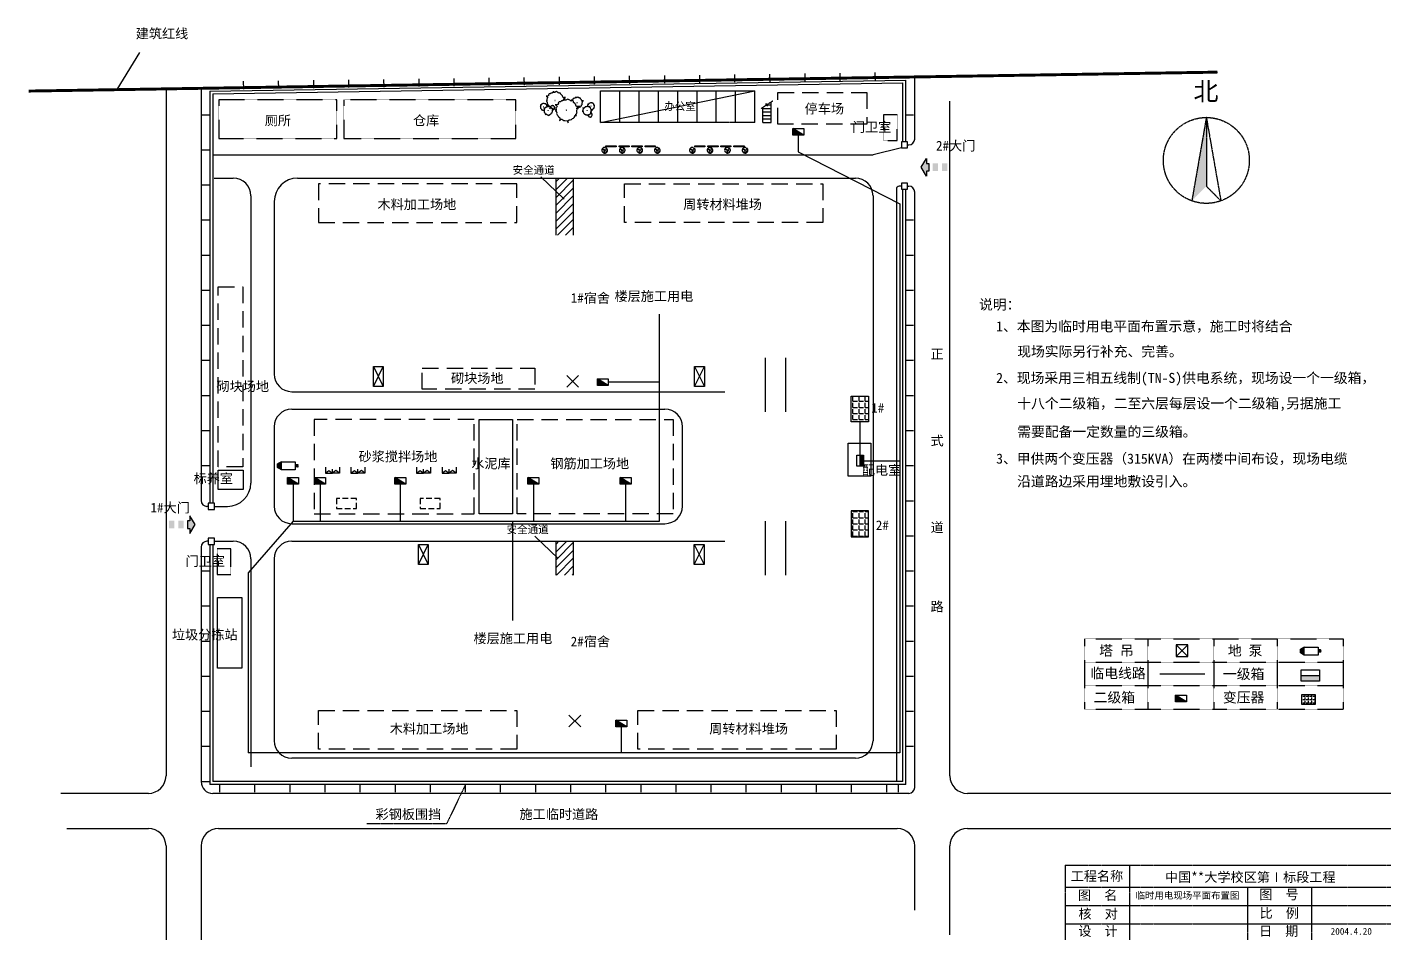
# Model space of a CAD drawing. Extents: x -583905 to 1065231, y 80891 to 497838.
# Drawn here: x 832133 to 1065231, y 80891 to 236920 of the extents above; entities that cross this region are included whole.
import ezdxf

# ---------------------------------------------------------------- set-up
doc = ezdxf.new("R2010")
doc.units = 0
for name, pattern in [('CENTER', [50.8, 31.75, -6.35, 6.35, -6.35]), ('DASHED', [19.05, 12.7, -6.35]), ('DASHED2', [9.525, 6.35, -3.175])]:
    doc.linetypes.add(name, pattern=pattern)
doc.layers.get('0').update_dxf_attribs({"linetype": 'CONTINUOUS'})
for name, color, linetype in [('LAYER3', 3, 'CONTINUOUS'), ('LUNKUO', 6, 'CONTINUOUS'), ('临电', 6, '电线'), ('周边', 7, 'CONTINUOUS'), ('围墙', 7, 'CONTINUOUS'), ('堆场', 7, 'DASHED'), ('塔吊机械', 1, 'CONTINUOUS'), ('墙基线', 7, 'CONTINUOUS'), ('拟建', 7, 'CONTINUOUS'), ('机械', 1, 'CONTINUOUS'), ('柱', 1, 'CONTINUOUS'), ('标注', 7, 'CONTINUOUS'), ('绿化', 3, 'CONTINUOUS'), ('道路', 8, 'CONTINUOUS')]:
    doc.layers.add(name, color=color, linetype=linetype)
doc.styles.add('文字', font='SimSun.ttf')
doc.linetypes.add('电线', pattern='A,0.5,-0.2,["V",STANDARD,S=0.1,R=0,X=-0.01,Y=-0.05],-0.25', length=0.95)
pattern_1 = [(0, (44983.1, -1137769.5), (0, 1047.75), [762, -285.75]), (90, (44983.1, -1137769.5), (-1047.75, 6e-14), [762, -285.75])]
pattern_2 = [(45, (389205.8, -1137769.5), (-673.5192, 673.5192), [])]

# ---------------------------------------------------------------- blocks, each defined once
blk = doc.blocks.new('A$C466C0C2C')
at = {"layer": '机械'}
for p, q in [((0, 619), (250, 619)), ((0, 520), (250, 520)), ((83, 619), (83, 520)), ((100, 724), (422, 724)), ((100, 415), (422, 415)), ((250, 619), (250, 520)), ((422, 1139), (2397, 1139)), ((422, 0), (422, 1139)), ((2397, 0), (422, 0)), ((2397, 1139), (2937, 827)), ((2397, 1139), (2397, 0)), ((2397, 1139), (2397, 0)), ((2397, 0), (2937, 312)), ((2515, 1071), (2515, 68)), ((2617, 1012), (2617, 127)), ((2726, 949), (2726, 190)), ((2836, 885), (2836, 253)), ((2937, 827), (2937, 312))]:
    blk.add_line(p, q, dxfattribs=at)
for centre, start, end in [((100, 624), 90, 180), ((100, 515), 180, 270)]:
    blk.add_arc(centre, 100, start, end, dxfattribs=at)
blk = doc.blocks.new('A$C09D66538')
at = {"layer": '柱', "xscale": 1.5, "yscale": 1.5, "zscale": 1.5}
blk.add_blockref('A$C466C0C2C', (0, 0), dxfattribs=at)
blk = doc.blocks.new('A$C163C7220')
at = {"layer": 'LUNKUO', "ltscale": 2, "rotation": 359.999990026076}
blk.add_blockref('A$C09D66538', (0, 0), dxfattribs=at)
blk = doc.blocks.new('A$C3C6C44F6')
at = {"layer": '周边'}
h = blk.add_hatch(color=256, dxfattribs=at)
h.paths.add_polyline_path([(1986, 828), (786, 828), (786, 0), (1986, 0)])
h.paths.add_polyline_path([(786, 2266), (786, 1438), (1986, 1438), (1986, 2266)])
h.paths.add_polyline_path([(1986, 2844), (1986, 3244), (2771, 3244), (1386, 4044), (0, 3244), (786, 3244), (786, 2844)])
at = {"layer": '周边', "linetype": 'CONTINUOUS'}
blk.add_lwpolyline([(1986, 3244), (1986, 2844), (786, 2844), (786, 3244), (0, 3244), (1386, 4044), (2771, 3244), (1986, 3244)], dxfattribs=at)
blk = doc.blocks.new('A$C7AB25CB9')
at = {"layer": 'LAYER3'}
for p, q in [((42, 1205), (807, 1177)), ((807, 1177), (99, 1328)), ((994, 266), (219, 274)), ((445, 91), (994, 266)), ((1105, 1773), (1462, 1084)), ((1590, 617), (1120, 0)), ((1287, 60), (1590, 617)), ((1462, 1084), (1415, 1636))]:
    blk.add_line(p, q, dxfattribs=at)
blk.add_circle((924, 873), 200, dxfattribs=at)
for start, end in [(159.4395, 222.05005), (76.77535, 150.94372), (240.41806, 284.14241), (295.3565, 55.35439)]:
    blk.add_arc((897, 885), 913, start, end, dxfattribs=at)
blk = doc.blocks.new('CLUMP_OF_TREES_OR_BUSHES_-')
for points in [[(-10.993, 56.487), (-9.228, 58.426), (-10.144, 63.512), (-8.923, 67.033), (-3.43, 69.772), (2.673, 72.119), (-2.82, 71.728), (-10.449, 71.728), (-13.195, 74.075), (-13.806, 83.073), (-16.857, 86.594), (-22.045, 92.071), (-22.961, 94.81), (-22.656, 98.722), (-28.759, 100.678), (-31.811, 99.113), (-35.472, 101.461), (-45.543, 109.676), (-49.815, 108.503), (-55.308, 106.155), (-59.58, 106.938), (-60.801, 113.98), (-63.242, 104.982), (-67.209, 106.938), (-70.872, 104.59), (-74.839, 104.982), (-80.637, 101.461), (-86.435, 101.069), (-90.402, 97.548), (-90.402, 94.419), (-93.454, 90.898), (-98.947, 90.115), (-105.66, 90.115), (-101.083, 87.768), (-98.031, 82.682), (-100.778, 77.596), (-103.829, 74.466), (-103.219, 69.772), (-104.134, 65.077), (-108.102, 62.73), (-104.439, 60.774), (-102.609, 55.297), (-103.829, 50.211), (-102.303, 44.342), (-98.947, 41.995), (-98.031, 38.865), (-98.031, 34.953), (-93.148, 32.606), (-90.707, 29.476), (-91.317, 22.434), (-93.454, 17.348), (-89.487, 21.26), (-85.519, 23.999), (-82.468, 23.216), (-78.806, 19.304), (-74.228, 15.783), (-69.956, 15.392), (-59.886, 12.653), (-58.254, 7.074)], [(59.448, 5.262), (60.936, 4.858), (62.652, -1.011), (63.415, 4.858), (64.178, 5.836), (66.848, 6.814), (69.709, 6.569), (73.905, 7.792), (76.385, 9.748), (79.627, 10.237), (81.153, 12.438), (84.014, 15.127), (84.205, 17.084), (85.158, 17.573), (88.591, 16.839), (85.73, 20.262), (88.591, 20.751), (89.545, 21.974), (90.689, 24.174), (91.452, 24.663), (90.499, 25.886), (91.261, 31.999), (92.596, 33.466), (92.024, 36.645), (92.787, 38.845), (96.22, 40.557), (100.035, 42.024), (96.602, 41.779), (91.834, 41.779), (90.117, 43.246), (89.736, 48.871), (87.828, 51.071), (84.586, 54.494), (84.014, 56.206), (84.205, 58.651), (80.39, 59.873), (78.483, 58.895), (76.194, 60.362), (69.9, 65.497), (67.23, 64.764), (63.797, 63.297), (61.126, 63.786), (60.364, 68.187), (58.838, 62.563), (56.358, 63.786), (54.07, 62.319), (51.59, 62.563), (47.966, 60.362), (44.343, 60.118), (41.863, 57.917), (41.863, 55.961), (39.956, 53.761), (36.523, 53.272), (32.327, 53.272), (35.187, 51.805), (36.641, 49.381)]]:
    blk.add_lwpolyline(points)
for points in [[(-4.577, 66.508), (-7.629, 55.261), (-12.588, 57.706), (-17.166, 54.772), (-22.125, 55.261), (-29.372, 50.86), (-36.62, 50.371), (-41.579, 45.969), (-41.579, 42.057), (-45.393, 37.656), (-52.259, 36.678), (-60.651, 36.678), (-54.93, 33.743), (-51.115, 27.386), (-54.548, 21.029), (-58.363, 17.116), (-57.6, 11.248), (-58.744, 5.38), (-63.703, 2.446), (-59.126, 0), (-56.837, -6.846), (-58.363, -13.203), (-56.455, -20.539), (-52.259, -23.473), (-51.115, -27.385), (-51.115, -32.275), (-45.012, -35.21), (-41.96, -39.122), (-42.723, -47.924), (-45.393, -54.282), (-40.434, -49.391), (-35.475, -45.968), (-31.661, -46.946), (-27.083, -51.837), (-21.362, -56.238), (-16.021, -56.727), (-3.433, -60.15), (0, -71.887), (1.526, -60.15), (3.052, -58.194), (8.392, -56.238), (14.114, -56.727), (22.506, -54.282), (27.465, -50.369), (33.949, -49.391), (37.001, -44.99), (42.723, -39.611), (43.104, -35.699), (45.012, -34.721), (51.878, -36.188), (46.156, -29.341), (51.878, -28.363), (53.785, -25.918), (56.074, -21.517), (57.6, -20.539), (55.692, -18.094), (57.218, -5.868), (59.888, -2.934), (58.744, 3.424), (60.27, 7.825), (67.136, 11.248), (74.765, 14.182), (67.899, 13.693), (58.363, 13.693), (54.93, 16.627), (54.167, 27.875), (50.352, 32.276), (43.867, 39.123), (42.723, 42.546), (43.104, 47.436), (35.475, 49.882), (31.661, 47.925), (27.083, 50.86), (14.495, 61.129), (9.155, 59.662), (2.289, 56.728), (-3.052, 57.706)], [(-58.055, 61.947), (-58.97, 60.774), (-57.139, 60.774)], [(-1.144, 1.468), (-2.289, 0), (0, 0)], [(62.08, 35.667), (61.508, 34.933), (62.652, 34.933)]]:
    blk.add_lwpolyline(points, close=True)

msp = doc.modelspace()

# ---------------------------------------------------------------- hatches: boundary and pattern name
at = {"linetype": 'CENTER'}
msp.add_hatch(color=256, dxfattribs=at).paths.add_polyline_path([(1033708.2, 221496.2), (1031224.9, 207233.6), (1033708.2, 209740)])
at = {"layer": '临电', "ltscale": 6000}
for points in [[(963006.5, 219616), (963006.5, 218460.1), (964875.5, 218460.1)], [(929594.9, 176816.2), (929594.9, 175660.2), (931463.9, 175660.2)], [(975117.9, 163723.9), (974539.9, 163723.9), (974539.9, 161854.8), (975117.9, 161854.8)], [(876632.6, 159935.6), (876632.6, 158779.7), (878501.7, 158779.7)], [(881257.6, 159935.6), (881257.6, 158779.7), (883126.7, 158779.7)], [(894963.3, 159935.6), (894963.3, 158779.7), (896832.3, 158779.7)], [(917722.5, 159935.6), (917722.5, 158779.7), (919591.6, 158779.7)], [(933484.3, 159935.6), (933484.3, 158779.7), (935353.4, 158779.7)], [(1053040.1, 125092.9), (1053040.1, 126056.2), (1049925, 126056.2), (1049925, 125092.9)], [(1028444.3, 122706.9), (1028444.3, 121550.9), (1030313.4, 121550.9)], [(932754.1, 118464.3), (932754.1, 117308.3), (934623.1, 117308.3)]]:
    msp.add_hatch(color=256, dxfattribs=at).paths.add_polyline_path(points)
at = {"layer": '周边'}
h = msp.add_hatch(dxfattribs=at)
h.set_pattern_fill('ANGLE', color=256, scale=150, style=0)
h.set_pattern_definition(pattern_1)
h.paths.add_polyline_path([(975925.2, 173840.7), (973003.2, 173840.7), (973003.2, 169438.1), (975925.2, 169438.1)])
h = msp.add_hatch(dxfattribs=at)
h.set_pattern_fill('ANGLE', color=256, scale=150, style=0)
h.set_pattern_definition(pattern_1)
h.paths.add_polyline_path([(973003.2, 149801.5), (975925.2, 149801.5), (975925.2, 154204.1), (973003.2, 154204.1)])
h.paths.add_polyline_path([(976795.3, 150537.9), (979935.6, 150537.9), (979935.6, 152937.7), (976795.3, 152937.7)], flags=9)
h = msp.add_hatch(dxfattribs=at)
h.set_pattern_fill('ANGLE', color=256, scale=81, angle=90, style=0)
h.set_pattern_definition([(90, (1747662.4, -379949.7), (-565.785, 3e-14), [411.48, -154.305]), (180, (1747662.4, -379949.7), (-7e-14, -565.785), [411.48, -154.305])])
h.paths.add_polyline_path([(1052374, 121181.2), (1052374, 122759), (1049996.7, 122759), (1049996.7, 121181.2)])
h.paths.add_polyline_path([(1051976.4, 123228.9), (1051976.4, 124924.6), (1050680.5, 124924.6), (1050680.5, 123228.9)], flags=9)
at = {"layer": '绿化', "ltscale": 8000}
h = msp.add_hatch(dxfattribs=at)
h.set_pattern_fill('ANSI31', color=256, scale=300, style=0)
h.set_pattern_definition(pattern_2)
h.paths.add_polyline_path([(922535.9, 201356.1), (925535.9, 201356.1), (925535.9, 208929.4), (924223.1, 211121.1), (922535.9, 211121.1)])
h.paths.add_polyline_path([(925535.9, 211121.1), (924223.1, 211121.1), (925535.9, 208929.4)], flags=17)
h.paths.add_polyline_path([(924135.9, 206932.9), (926935.9, 206932.9), (926935.9, 206032.9), (924135.9, 206032.9)], flags=9)
h = msp.add_hatch(dxfattribs=at)
h.set_pattern_fill('ANSI31', color=256, scale=300, style=0)
h.set_pattern_definition(pattern_2)
h.paths.add_polyline_path([(922535.9, 143256.1), (925535.9, 143256.1), (925535.9, 149033.7), (922535.9, 149033.7)])

# ---------------------------------------------------------------- linework, layer by layer
at = {"ltscale": 100}
for p, q in [((832383.4, 226010.1), (1035595.5, 229246.6)), ((863350.9, 226003.2), (982348.5, 227898.5)), ((863850.9, 225511.1), (981848.5, 227390.5))]:
    msp.add_line(p, q, dxfattribs=at)
for p, q in [((930133.4, 226050), (943333.4, 226050)), ((930133.4, 220650), (930133.4, 226050)), ((930133.4, 220650), (956533.4, 226050)), ((933433.4, 220650), (933433.4, 226050)), ((936733.4, 220650), (936733.4, 226050)), ((940033.4, 220650), (940033.4, 226050)), ((943333.4, 226050), (956533.4, 226050)), ((943333.4, 220650), (943333.4, 226050)), ((943333.4, 220650), (943333.4, 226050)), ((946633.4, 220650), (946633.4, 226050)), ((949933.4, 220650), (949933.4, 226050)), ((953233.4, 220650), (953233.4, 226050)), ((956533.4, 220650), (956533.4, 226050)), ((943333.4, 220650), (930133.4, 220650)), ((922535.9, 201356.1), (922535.9, 211121.1)), ((925535.9, 201356.1), (925535.9, 211121.1)), ((922535.9, 143256.1), (922535.9, 149033.7)), ((925535.9, 143256.1), (925535.9, 149033.7))]:
    msp.add_line(p, q)
at = {"linetype": 'CENTER'}
for p, q in [((958449.8, 223881.8), (958642.4, 223406.5)), ((958450.4, 223601.6), (958449.8, 223881.8)), ((958640.6, 223726.2), (959589.9, 224347.8)), ((959282.1, 220650), (959282.1, 224146.3)), ((957610.1, 223051.4), (958450.4, 223601.6)), ((957907.8, 220650), (957907.8, 223246.3)), ((957907.8, 223050), (959282.1, 223050)), ((957907.8, 222450), (959282.1, 222450)), ((957907.8, 221850), (959282.1, 221850)), ((958524.2, 223650), (959282.1, 223650)), ((958642.4, 223406.5), (958640.6, 223726.2)), ((1033708.2, 221496.2), (1031224.9, 207233.6)), ((1033708.2, 221496.2), (1036191.5, 207233.6)), ((1033708.2, 221496.2), (1033708.2, 209740)), ((956533.4, 220650), (943333.4, 220650)), ((957907.8, 221250), (959282.1, 221250)), ((957907.8, 220650), (959282.1, 220650)), ((1036191.5, 207233.6), (1033708.2, 209740)), ((907059.3, 107421.1), (903802.8, 100695)), ((903802.8, 100695), (890178.1, 100695)), ((1009577.2, 93670.6), (1065231.4, 93670.6)), ((1009577.2, 93670.6), (1009577.2, 80891.3)), ((1020554.2, 93670.6), (1020554.2, 80891.3)), ((1009577.2, 89859.9), (1065231.4, 89859.9)), ((1040739.6, 89859.9), (1040739.6, 80891.3)), ((1051692, 89859.9), (1051692, 80891.3)), ((1009577.2, 86761.4), (1065231.4, 86761.4)), ((1009577.2, 83625.6), (1065231.4, 83625.6))]:
    msp.add_line(p, q, dxfattribs=at)
msp.add_circle((1033708.2, 214148.7), 7347.5, dxfattribs=at)
at = {"layer": '临电', "ltscale": 6000}
for p, q in [((964875.5, 218460.1), (963006.5, 219616)), ((963941, 218460.1), (963941, 215612.3)), ((963941, 215612.3), (981289.4, 206743.2)), ((981289.4, 206743.2), (981289.4, 112825.8)), ((940235.9, 152440.3), (940235.9, 187885.6)), ((931463.9, 175660.2), (929594.9, 176816.2)), ((940235.9, 176238.2), (931463.9, 176238.2)), ((974539.9, 163723.9), (974539.9, 169438.1)), ((974539.9, 161854.8), (974539.9, 163723.9)), ((975117.9, 162789.3), (981289.4, 162789.3)), ((878501.7, 158779.7), (876632.6, 159935.6)), ((877567.2, 158779.7), (877567.2, 152440.3)), ((883126.7, 158779.7), (881257.6, 159935.6)), ((882192.1, 158779.7), (882192.1, 152440.3)), ((896832.3, 158779.7), (894963.3, 159935.6)), ((895897.8, 158779.7), (895897.8, 152440.3)), ((919591.6, 158779.7), (917722.5, 159935.6)), ((918657, 158779.7), (918657, 152440.3)), ((935353.4, 158779.7), (933484.3, 159935.6)), ((934418.8, 158779.7), (934418.8, 152440.3)), ((877567.2, 152440.3), (869902.9, 143648.7)), ((877567.2, 152440.3), (940235.9, 152440.3)), ((915143.5, 135465), (915143.5, 152440.3)), ((869902.9, 143648.7), (869902.9, 112825.8)), ((1025754.8, 126351.6), (1033445.1, 126351.6)), ((1049925, 126056.2), (1053040.1, 126056.2)), ((1030313.4, 121550.9), (1028444.3, 122706.9)), ((934623.1, 117308.3), (932754.1, 118464.3)), ((981289.4, 112825.8), (869902.9, 112825.8))]:
    msp.add_line(p, q, dxfattribs=at)
at = {"layer": '临电'}
msp.add_line((933688.6, 117308.3), (933688.6, 112825.8), dxfattribs=at)
at = {"layer": '临电', "ltscale": 6000}
for points in [[(963006.5, 219616), (964875.5, 219616), (964875.5, 218460.1), (963006.5, 218460.1)], [(929594.9, 176816.2), (931463.9, 176816.2), (931463.9, 175660.2), (929594.9, 175660.2)], [(973961.9, 161854.8), (973961.9, 163723.9), (975117.9, 163723.9), (975117.9, 161854.8)], [(876632.6, 159935.6), (878501.7, 159935.6), (878501.7, 158779.7), (876632.6, 158779.7)], [(881257.6, 159935.6), (883126.7, 159935.6), (883126.7, 158779.7), (881257.6, 158779.7)], [(894963.3, 159935.6), (896832.3, 159935.6), (896832.3, 158779.7), (894963.3, 158779.7)], [(917722.5, 159935.6), (919591.6, 159935.6), (919591.6, 158779.7), (917722.5, 158779.7)], [(933484.3, 159935.6), (935353.4, 159935.6), (935353.4, 158779.7), (933484.3, 158779.7)], [(1049925, 127019.5), (1053040.1, 127019.5), (1053040.1, 125092.9), (1049925, 125092.9)], [(1028444.3, 122706.9), (1030313.4, 122706.9), (1030313.4, 121550.9), (1028444.3, 121550.9)], [(932754.1, 118464.3), (934623.1, 118464.3), (934623.1, 117308.3), (932754.1, 117308.3)]]:
    msp.add_lwpolyline(points, close=True, dxfattribs=at)
at = {"layer": '周边'}
for p, q in [((923933.2, 207531.8), (919927.4, 211338.3)), ((922908.1, 146069.6), (918902.4, 149876.1))]:
    msp.add_line(p, q, dxfattribs=at)
for points in [[(973003.2, 173840.7), (975925.2, 173840.7), (975925.2, 169438.1), (973003.2, 169438.1)], [(909372.7, 169874.8), (915091.5, 169874.8), (915091.5, 153704.5), (909372.7, 153704.5)], [(972478.4, 165806.3), (976327.9, 165806.3), (976327.9, 160165.8), (972478.4, 160165.8)], [(864744.2, 161175), (869015.4, 161175), (869015.4, 157889.5), (864744.2, 157889.5)], [(973003.2, 149801.5), (975925.2, 149801.5), (975925.2, 154204.1), (973003.2, 154204.1)], [(864663.2, 139407.2), (868833.4, 139407.2), (868833.4, 127346.8), (864663.2, 127346.8)], [(1052374, 121181.2), (1052374, 122759), (1049996.7, 122759), (1049996.7, 121181.2)]]:
    msp.add_lwpolyline(points, close=True, dxfattribs=at)
at = {"layer": '围墙'}
for p, q in [((847500.2, 226250.8), (851391.1, 232611.7)), ((929123.3, 227183.8), (929105.2, 228504.4)), ((935122.8, 227266.1), (935104.7, 228586.7)), ((941122.2, 227348.3), (941104.1, 228668.9)), ((947121.6, 227430.6), (947103.5, 228751.2)), ((953121.1, 227512.8), (953103, 228833.4)), ((959120.5, 227595.1), (959102.4, 228915.7)), ((965120, 227677.3), (965101.9, 228997.9)), ((971119.4, 227759.6), (971101.3, 229080.2)), ((977118.8, 227841.8), (977100.7, 229162.4)), ((869129, 226361.4), (869110.9, 227682)), ((875128.4, 226443.6), (875110.3, 227764.2)), ((881127.8, 226525.9), (881109.7, 227846.5)), ((887127.3, 226608.1), (887109.2, 227928.7)), ((893126.7, 226690.4), (893108.6, 228011)), ((899126.2, 226772.6), (899108.1, 228093.2)), ((905125.6, 226854.9), (905107.5, 228175.5)), ((911125, 226937.1), (911106.9, 228257.7)), ((917124.5, 227019.4), (917106.4, 228340)), ((923123.9, 227101.6), (923105.8, 228422.2)), ((981848.5, 217343), (981848.5, 227390.5)), ((982348.5, 217343), (982348.5, 227898.5)), ((863350.9, 226003.2), (863350.9, 155516.4)), ((863850.9, 225511.1), (863850.9, 155516.4)), ((862030.2, 221967.1), (863350.9, 221967.1)), ((982348.5, 221967.1), (983669.2, 221967.1)), ((862030.2, 215967.1), (863350.9, 215967.1)), ((862030.2, 209967.1), (863350.9, 209967.1)), ((981848.5, 107921.1), (981848.5, 209209.9)), ((982348.5, 107421.1), (982348.5, 209209.9)), ((862030.2, 203967.1), (863350.9, 203967.1)), ((982348.5, 203967.1), (983669.2, 203967.1)), ((862030.2, 197967.1), (863350.9, 197967.1)), ((982348.5, 197967.1), (983669.2, 197967.1)), ((862030.2, 191967.1), (863350.9, 191967.1)), ((982348.5, 191967.1), (983669.2, 191967.1)), ((862030.2, 185967.1), (863350.9, 185967.1)), ((982348.5, 185967.1), (983669.2, 185967.1)), ((862030.2, 179967.1), (863350.9, 179967.1)), ((982348.5, 179967.1), (983669.2, 179967.1)), ((862030.2, 173967.1), (863350.9, 173967.1)), ((982348.5, 173967.1), (983669.2, 173967.1)), ((862030.2, 167967.1), (863350.9, 167967.1)), ((982348.5, 167967.1), (983669.2, 167967.1)), ((862030.2, 161967.1), (863350.9, 161967.1)), ((982348.5, 161967.1), (983669.2, 161967.1)), ((982348.5, 155967.1), (983669.2, 155967.1)), ((982348.5, 149967.1), (983669.2, 149967.1)), ((863350.9, 148500.4), (863350.9, 107421.1)), ((863850.9, 148500.4), (863850.9, 107921.1)), ((862030.2, 143967.1), (863350.9, 143967.1)), ((982348.5, 143967.1), (983669.2, 143967.1)), ((862030.2, 137967.1), (863350.9, 137967.1)), ((982348.5, 137967.1), (983669.2, 137967.1)), ((862030.2, 131967.1), (863350.9, 131967.1)), ((982348.5, 131967.1), (983669.2, 131967.1)), ((862030.2, 125967.1), (863350.9, 125967.1)), ((982348.5, 125967.1), (983669.2, 125967.1)), ((982348.5, 125967.1), (983669.2, 125967.1)), ((862030.2, 119967.1), (863350.9, 119967.1)), ((982348.5, 119967.1), (983669.2, 119967.1)), ((982348.5, 119967.1), (983669.2, 119967.1)), ((862030.2, 113967.1), (863350.9, 113967.1)), ((982348.5, 113967.1), (983669.2, 113967.1)), ((982348.5, 113967.1), (983669.2, 113967.1)), ((862030.2, 107967.1), (863350.9, 107967.1)), ((982348.5, 107421.1), (863350.9, 107421.1)), ((981848.5, 107921.1), (863850.9, 107921.1)), ((865059.3, 106100.4), (865059.3, 107421.1)), ((871059.3, 106100.4), (871059.3, 107421.1)), ((877059.3, 106100.4), (877059.3, 107421.1)), ((883059.3, 106100.4), (883059.3, 107421.1)), ((889059.3, 106100.4), (889059.3, 107421.1)), ((895059.3, 106100.4), (895059.3, 107421.1)), ((901059.3, 106100.4), (901059.3, 107421.1)), ((907059.3, 106100.4), (907059.3, 107421.1)), ((913059.3, 106100.4), (913059.3, 107421.1)), ((919059.3, 106100.4), (919059.3, 107421.1)), ((925059.3, 106100.4), (925059.3, 107421.1)), ((931059.3, 106100.4), (931059.3, 107421.1)), ((937059.3, 106100.4), (937059.3, 107421.1)), ((943059.3, 106100.4), (943059.3, 107421.1)), ((949059.3, 106100.4), (949059.3, 107421.1)), ((955059.3, 106100.4), (955059.3, 107421.1)), ((961059.3, 106100.4), (961059.3, 107421.1)), ((967059.3, 106100.4), (967059.3, 107421.1)), ((973059.3, 106100.4), (973059.3, 107421.1)), ((979059.3, 106100.4), (979059.3, 107421.1)), ((981059.3, 106100.4), (981059.3, 107421.1))]:
    msp.add_line(p, q, dxfattribs=at)
at = {"layer": '围墙', "linetype": 'DASHED', "ltscale": 200, "const_width": 500}
msp.add_lwpolyline([(832383.4, 226010.1), (1035595.5, 229246.6)], dxfattribs=at)
at = {"layer": '围墙'}
for points in [[(982636.3, 216276.5), (982636.3, 217343), (981569.7, 217343), (981569.7, 216276.5)], [(982636.3, 209209.9), (982636.3, 210276.5), (981569.7, 210276.5), (981569.7, 209209.9)], [(864147.8, 154449.9), (864147.8, 155516.4), (863081.2, 155516.4), (863081.2, 154449.9)], [(864147.8, 148500.4), (864147.8, 149567), (863081.2, 149567), (863081.2, 148500.4)]]:
    msp.add_lwpolyline(points, close=True, dxfattribs=at)
at = {"layer": '围墙', "color": 4, "linetype": 'DASHED2', "ltscale": 150}
for points in [[(888400.3, 156335.9), (884987.4, 156335.9), (884987.4, 154655.6), (888400.3, 154655.6)], [(902727.6, 156335.9), (899314.7, 156335.9), (899314.7, 154655.6), (902727.6, 154655.6)]]:
    msp.add_lwpolyline(points, close=True, dxfattribs=at)
at = {"layer": '堆场'}
for p, q in [((1012869.3, 132338.3), (1057076.7, 132338.3)), ((1012869.3, 132338.3), (1012869.3, 128338.3)), ((1012869.3, 132338.3), (1012869.3, 120338.3)), ((1023706.5, 132338.3), (1023706.5, 120338.3)), ((1034973, 132338.3), (1034973, 120338.3)), ((1045810.2, 132338.3), (1045810.2, 120338.3)), ((1045810.2, 132338.3), (1045810.2, 128338.3)), ((1045810.2, 132338.3), (1045810.2, 128338.3)), ((1057076.7, 132338.3), (1057076.7, 120338.3)), ((1012869.3, 128338.3), (1034973, 128338.3)), ((1012869.3, 128338.3), (1034973, 128338.3)), ((1034973, 128338.3), (1057076.7, 128338.3)), ((1034973, 128338.3), (1057076.7, 128338.3)), ((1012869.3, 124338.3), (1034973, 124338.3)), ((1034973, 124338.3), (1057076.7, 124338.3)), ((1012869.3, 120338.3), (1034973, 120338.3)), ((1034973, 120338.3), (1057076.7, 120338.3))]:
    msp.add_line(p, q, dxfattribs=at)
for points in [[(864880.7, 217883.7), (885028.7, 217883.7), (885028.7, 224523.5), (864880.7, 224523.5)], [(886273.4, 217883.7), (915672.7, 217883.7), (915672.7, 224523.5), (886273.4, 224523.5)], [(980848.6, 217542.7), (980848.6, 221943.7), (978509.7, 221943.7), (978509.7, 217542.7)], [(866918.7, 143319.5), (866918.7, 147720.5), (864579.8, 147720.5), (864579.8, 143319.5)]]:
    msp.add_lwpolyline(points, close=True, dxfattribs=at)
at = {"layer": '堆场', "ltscale": 220}
for points in [[(960429.9, 225739.7), (975680.6, 225739.7), (975680.6, 220339.7), (960429.9, 220339.7)], [(881916.8, 203534.9), (915809.1, 203534.9), (915809.1, 210174.6), (881916.8, 210174.6)], [(968124, 203534.9), (934231.7, 203534.9), (934231.7, 210174.6), (968124, 210174.6)], [(864744.2, 192554.6), (869010.7, 192554.6), (869010.7, 161742.6), (864744.2, 161742.6)], [(899653.3, 178606), (918930.3, 178606), (918930.3, 175017.4), (899653.3, 175017.4)], [(881200.1, 153704.5), (908549.3, 153704.5), (908549.3, 169874.8), (881200.1, 169874.8)], [(942571.2, 153704.5), (915868.4, 153704.5), (915868.4, 169874.8), (942571.2, 169874.8)], [(881916.8, 120107.3), (915809.1, 120107.3), (915809.1, 113467.6), (881916.8, 113467.6)], [(936535, 120107.3), (970427.3, 120107.3), (970427.3, 113467.6), (936535, 113467.6)]]:
    msp.add_lwpolyline(points, close=True, dxfattribs=at)
at = {"layer": '塔吊机械', "color": 6, "ltscale": 100}
for p, q in [((891322.8, 178886.1), (893003.2, 175473.2)), ((891322.8, 175473.2), (893003.2, 178886.1)), ((946218.5, 178886.1), (947898.8, 175473.2)), ((946218.5, 175473.2), (947898.8, 178886.1)), ((899018.1, 145033.7), (900698.5, 148446.6)), ((899018.1, 148446.6), (900698.5, 145033.7)), ((946148.7, 148446.6), (947829.1, 145033.7)), ((946148.7, 145033.7), (947829.1, 148446.6))]:
    msp.add_line(p, q, dxfattribs=at)
at = {"layer": '塔吊机械'}
for p, q in [((926361.1, 175386.1), (924361.1, 177386.1)), ((926361.1, 177386.1), (924361.1, 175386.1)), ((1028549.7, 129319.4), (1030549.7, 131319.4)), ((1030549.7, 129319.4), (1028549.7, 131319.4)), ((926746.2, 117286.1), (924746.2, 119286.1)), ((926746.2, 119286.1), (924746.2, 117286.1))]:
    msp.add_line(p, q, dxfattribs=at)
at = {"layer": '塔吊机械', "ltscale": 100}
for p, q in [((883106.2, 161686.5), (883106.2, 160686.2)), ((883106.2, 160686.2), (883705, 161118.2)), ((883705, 161118.2), (884303.8, 160686.2)), ((884303.8, 160686.2), (884303.8, 161381.7)), ((884902.6, 161118.2), (884303.8, 160686.2)), ((885501.4, 160686.2), (884902.6, 161118.2)), ((885501.4, 161686.5), (885501.4, 160686.2)), ((887459.5, 161686.5), (887459.5, 160686.2)), ((887459.5, 160686.2), (888058.3, 161118.2)), ((888058.3, 161118.2), (888657.1, 160686.2)), ((888657.1, 160686.2), (888657.1, 161381.7)), ((889255.9, 161118.2), (888657.1, 160686.2)), ((889854.7, 160686.2), (889255.9, 161118.2)), ((889854.7, 161686.5), (889854.7, 160686.2)), ((898696.3, 161686.5), (898696.3, 160686.2)), ((898696.3, 160686.2), (899295.1, 161118.2)), ((899295.1, 161118.2), (899893.9, 160686.2)), ((899893.9, 160686.2), (899893.9, 161381.7)), ((900492.7, 161118.2), (899893.9, 160686.2)), ((901091.5, 160686.2), (900492.7, 161118.2)), ((901091.5, 161686.5), (901091.5, 160686.2)), ((903049.6, 161686.5), (903049.6, 160686.2)), ((903049.6, 160686.2), (903648.4, 161118.2)), ((903648.4, 161118.2), (904247.2, 160686.2)), ((904247.2, 160686.2), (904247.2, 161381.7)), ((904846, 161118.2), (904247.2, 160686.2)), ((905444.8, 160686.2), (904846, 161118.2)), ((905444.8, 161686.5), (905444.8, 160686.2)), ((883106.2, 160686.2), (884303.8, 160686.2)), ((885501.4, 160686.2), (884303.8, 160686.2)), ((887459.5, 160686.2), (888657.1, 160686.2)), ((889854.7, 160686.2), (888657.1, 160686.2)), ((898696.3, 160686.2), (899893.9, 160686.2)), ((901091.5, 160686.2), (899893.9, 160686.2)), ((903049.6, 160686.2), (904247.2, 160686.2)), ((905444.8, 160686.2), (904247.2, 160686.2))]:
    msp.add_line(p, q, dxfattribs=at)
at = {"layer": '塔吊机械', "color": 6}
for points in [[(891322.8, 175473.2), (891322.8, 178886.1), (893003.2, 178886.1), (893003.2, 175473.2)], [(946218.5, 175473.2), (946218.5, 178886.1), (947898.8, 178886.1), (947898.8, 175473.2)], [(899018.1, 145033.7), (899018.1, 148446.6), (900698.5, 148446.6), (900698.5, 145033.7)], [(946148.7, 145033.7), (946148.7, 148446.6), (947829.1, 148446.6), (947829.1, 145033.7)]]:
    msp.add_lwpolyline(points, close=True, dxfattribs=at)
at = {"layer": '塔吊机械'}
msp.add_lwpolyline([(1028549.7, 131319.4), (1028549.7, 129319.4), (1030549.7, 129319.4), (1030549.7, 131319.4)], close=True, dxfattribs=at)
at = {"layer": '墙基线'}
for p, q in [((958350.9, 171156.1), (958350.9, 180386.1)), ((961835.9, 171156.1), (961835.9, 180386.1)), ((958350.9, 143256.1), (958350.9, 152486.1)), ((961835.9, 143256.1), (961835.9, 152486.1))]:
    msp.add_line(p, q, dxfattribs=at)
at = {"layer": '绿化', "ltscale": 8000}
for points in [[(931054.2, 216660.9), (932784.4, 216660.9), (932784.4, 216488), (931054.2, 216488)], [(933299, 216660.9), (935029.2, 216660.9), (935029.2, 216488), (933299, 216488)], [(935514.6, 216660.9), (937244.7, 216660.9), (937244.7, 216488), (935514.6, 216488)], [(937759.3, 216660.9), (939489.5, 216660.9), (939489.5, 216488), (937759.3, 216488)], [(946246.3, 216660.9), (947976.5, 216660.9), (947976.5, 216488), (946246.3, 216488)], [(948491, 216660.9), (950221.2, 216660.9), (950221.2, 216488), (948491, 216488)], [(950706.6, 216660.9), (952436.8, 216660.9), (952436.8, 216488), (950706.6, 216488)], [(952951.4, 216660.9), (954681.5, 216660.9), (954681.5, 216488), (952951.4, 216488)]]:
    msp.add_lwpolyline(points, close=True, dxfattribs=at)
at = {"layer": '道路'}
for p, q in [((983848.5, 217809.8), (983848.5, 228683.9)), ((855850.9, 226415.7), (855850.9, 108921.1)), ((861850.9, 226511.3), (861850.9, 155983.1)), ((989848.5, 108921.1), (989848.5, 224281.8)), ((982636.3, 216809.8), (982848.5, 216809.8)), ((863850.9, 215121.1), (976720.9, 215121.1)), ((981569.7, 216276.5), (976720.9, 215121.1)), ((864074.6, 211121.1), (867350.9, 211121.1)), ((878350.9, 211121.1), (973720.9, 211121.1)), ((870350.9, 208121.1), (870350.9, 158983.1)), ((976720.9, 208121.1), (976720.9, 114921.1)), ((980720.9, 209243.2), (980720.9, 107921.1)), ((981569.7, 209743.2), (981220.9, 209743.2)), ((982636.3, 209743.2), (982848.5, 209743.2)), ((983848.5, 106921.1), (983848.5, 208743.2)), ((874350.9, 207121.1), (874350.9, 177608.5)), ((877350.9, 174608.5), (951371, 174608.5)), ((877350.9, 171608.5), (941149.4, 171608.5)), ((874350.9, 168608.5), (874350.9, 155033.7)), ((944149.4, 155033.7), (944149.4, 168608.5)), ((863081.2, 154983.1), (862850.9, 154983.1)), ((864147.8, 154983.1), (866350.9, 154983.1)), ((877350.9, 152033.7), (941149.4, 152033.7)), ((861850.9, 148033.7), (861850.9, 107921.1)), ((863081.2, 149033.7), (862850.9, 149033.7)), ((864147.8, 149033.7), (867350.9, 149033.7)), ((877350.9, 149033.7), (951371, 149033.7)), ((870350.9, 146033.7), (870350.9, 110448.8)), ((874350.9, 146033.7), (874350.9, 114921.1)), ((973720.9, 111921.1), (877350.9, 111921.1)), ((852850.9, 105921.1), (837873.6, 105921.1)), ((982848.5, 105921.1), (863850.9, 105921.1)), ((1065231.4, 105921.1), (992848.5, 105921.1)), ((838873.6, 99921.1), (852850.9, 99921.1)), ((864850.9, 99921.1), (980848.5, 99921.1)), ((992848.5, 99921.1), (1065231.4, 99921.1)), ((855850.9, 96921.1), (855850.9, 80891.3)), ((861850.9, 96921.1), (861850.9, 80891.3)), ((983848.5, 85956), (983848.5, 96921.1)), ((989848.5, 81704.1), (989848.5, 96921.1))]:
    msp.add_line(p, q, dxfattribs=at)
for centre, radius, start, end in [((982848.5, 217809.8), 1000, 270, 0), ((867350.9, 208121.1), 3000, 0, 90), ((878350.9, 207121.1), 4000, 90, 180), ((973720.9, 208121.1), 3000, 0, 90), ((981220.9, 209243.2), 500, 90, 180), ((982848.5, 208743.2), 1000, 360, 90), ((877350.9, 177608.5), 3000, 180, 270), ((877350.9, 168608.5), 3000, 90, 180), ((941149.4, 168608.5), 3000, 0, 90), ((866350.9, 158983.1), 4000, 270, 0), ((862850.9, 155983.1), 1000, 180, 270), ((877350.9, 155033.7), 3000, 180, 270), ((941149.4, 155033.7), 3000, 270, 0), ((862850.9, 148033.7), 1000, 90, 180), ((867350.9, 146033.7), 3000, 0, 90), ((877350.9, 146033.7), 3000, 90, 180), ((877350.9, 114921.1), 3000, 180, 270), ((973720.9, 114921.1), 3000, 270, 0), ((852850.9, 108921.1), 3000, 270, 0), ((863850.9, 107921.1), 2000, 180, 270), ((992848.5, 108921.1), 3000, 180, 270), ((982848.5, 106921.1), 1000, 270, 360), ((852850.9, 96921.1), 3000, 0, 90), ((864850.9, 96921.1), 3000, 90, 180), ((980848.5, 96921.1), 3000, 360, 90), ((992848.5, 96921.1), 3000, 90, 180)]:
    msp.add_arc(centre, radius, start, end, dxfattribs=at)

# ---------------------------------------------------------------- block references
at = {"layer": '堆场', "ltscale": 2, "yscale": 1.100000000093132, "zscale": 1.1}
for p, xscale, rotation in [((989420.4, 211457.4), 1.099999999976735, 89.99998949761392), ((856384.2, 150346.8), -1.099999999976735, 270.0000105023861)]:
    msp.add_blockref('A$C3C6C44F6', p, dxfattribs=dict(at, xscale=xscale, rotation=rotation))
at = {"layer": '拟建', "xscale": 0.800000011920929, "yscale": 0.800000011920929, "zscale": 0.8, "rotation": 180}
for p in [(878456.8, 162615.1), (1053324.6, 130942.3)]:
    msp.add_blockref('A$C163C7220', p, dxfattribs=at)
at = {"layer": '绿化'}
for p, xscale, yscale, zscale, rotation in [((924338.4, 222744.5), 30.48000009292839, 30.48000005073845, 30.48, 6.350572594944164), ((921209.2, 222644.6), 12.19200003717135, 12.19200002029538, 12.192, 6.350572594944164), ((927845.8, 222644.6), 12.19200003717135, 12.19200002029538, 12.192, 276.3505725949441)]:
    msp.add_blockref('CLUMP_OF_TREES_OR_BUSHES_-', p, dxfattribs=dict(at, xscale=xscale, yscale=yscale, zscale=zscale, rotation=rotation))
at = {"layer": '绿化', "ltscale": 8000, "xscale": 0.540000000083819, "yscale": 0.5399999999441206, "zscale": 0.5399999999999999}
for p in [(930363.3, 215406.5), (933363.3, 215406.5), (936363.3, 215406.5), (939363.3, 215406.5), (945363.3, 215406.5), (948363.3, 215406.5), (951363.3, 215406.5), (954363.3, 215406.5)]:
    msp.add_blockref('A$C7AB25CB9', p, dxfattribs=at)

# ---------------------------------------------------------------- texts
at = {"linetype": 'CENTER', "style": '文字'}
for s, height, p in [('建筑红线', 1645.59, (850673.2, 235023.7)), ('北', 3134.4, (1031510.7, 224395.4)), ('停车场', 1645.59, (965039.3, 222176.2)), ('厕所', 1645.59, (872730.6, 220165.6)), ('仓库', 1645.59, (898079.5, 220165.6)), ('门卫室', 1645.59, (973124.7, 219029.1)), ('2#大门', 1645.59, (987489.2, 215844.9)), ('安全通道', 1316.47, (915104.4, 211841.8)), ('木料加工场地', 1645.59, (892010.1, 205816.8)), ('周转材料堆场', 1645.59, (944262.7, 205816.8)), ('1#宿舍', 1645.59, (925033.8, 189801.1)), ('楼层施工用电', 1645.59, (932529.5, 190120.7)), ('正', 1645.6, (986567.3, 180235.5)), ('砌块场地', 1645.59, (904575.8, 176098.4)), ('砌块场地', 1645.59, (864488.9, 174705.4)), ('1#', 1645.59, (976415.5, 171013)), ('式', 1645.6, (986567.3, 165406.6)), ('砂浆搅拌场地', 1645.59, (888781.7, 162692.1)), ('水泥库', 1645.59, (908038.3, 161504.7)), ('钢筋加工场地', 1645.59, (921561.3, 161504.7)), ('标养室', 1645.59, (860573.3, 158935.9)), ('配电室', 1645.59, (974811.5, 160373)), ('1#大门', 1645.59, (853194.8, 153954.7)), ('安全通道', 1316.47, (914079.4, 150379.5)), ('2#', 1645.59, (977195.2, 150937.9)), ('道', 1645.6, (986567.3, 150577.7)), ('门卫室', 1645.59, (859194.8, 144805.9)), ('路', 1645.6, (986567.3, 137038.3)), ('垃圾分拣站', 1645.59, (856876.3, 132233.9)), ('楼层施工用电', 1645.59, (908429.6, 131605.7)), ('2#宿舍', 1645.59, (925033.8, 131067.8)), ('木料加工场地', 1645.59, (894102, 116152.4)), ('周转材料堆场', 1645.59, (948720.2, 116152.4)), ('彩钢板围挡', 1645.59, (891680.4, 101534.4)), ('施工临时道路', 1645.59, (916287.7, 101539.2)), ('工程名称', 1645.59, (1010520, 90963.5)), ('中国**大学校区第Ⅰ标段工程', 1645.586, (1026630.6, 90785.1)), ('图  名', 1645.59, (1011774.2, 87691.1)), ('临时用电现场平面布置图', 1151.91, (1021611.1, 87884.6)), ('图  号', 1645.59, (1042767.3, 87811)), ('核  对', 1645.59, (1011850, 84503.8)), ('比  例', 1645.59, (1042807.7, 84634.1)), ('设  计', 1645.59, (1011824.7, 81557.5)), ('日  期', 1645.59, (1042708.1, 81552.7)), ('2004.4.20', 1151.91, (1054959, 81754.7))]:
    msp.add_text(s, height=height, dxfattribs=at).set_placement(p)
at = {"insert": (941046.7, 224060), "char_height": 1316.47, "width": 6475.664, "attachment_point": 1, "style": '文字'}
msp.add_mtext('办公室', dxfattribs=at)
at = {"layer": '标注', "ltscale": 500, "style": '文字'}
for s, height, p in [('说明：', 1728.19, (994851.9, 188646.3)), ('1、本图为临时用电平面布置示意，施工时将结合', 1728.193, (997771.1, 184919.7)), ('现场实际另行补充、完善。', 1728.193, (1001379.9, 180624.5)), ('2、现场采用三相五线制(TN-S)供电系统，现场设一个一级箱，', 1728.193, (997771.1, 176095.9)), ('十八个二级箱，二至六层每层设一个二级箱,另据施工', 1728.193, (1001379.9, 171746)), ('需要配备一定数量的三级箱。', 1728.193, (1001379.9, 166900.7)), ('3、甲供两个变压器（315KVA）在两楼中间布设，现场电缆', 1728.193, (997771.1, 162294.8)), ('沿道路边采用埋地敷设引入。', 1728.193, (1001349.2, 158409.2))]:
    msp.add_text(s, height=height, dxfattribs=at).set_placement(p)
at = {"layer": '标注', "style": '文字'}
for s, p in [('塔 吊', (1015393.3, 129465.3)), ('地 泵', (1037388.6, 129465.3)), ('临电线路', (1013881.2, 125607)), ('一级箱', (1036536.6, 125465.3)), ('二级箱', (1014432.9, 121465.3)), ('变压器', (1036536.6, 121465.3))]:
    msp.add_text(s, height=1734.61, dxfattribs=at).set_placement(p)

doc.saveas('drawing.dxf')
